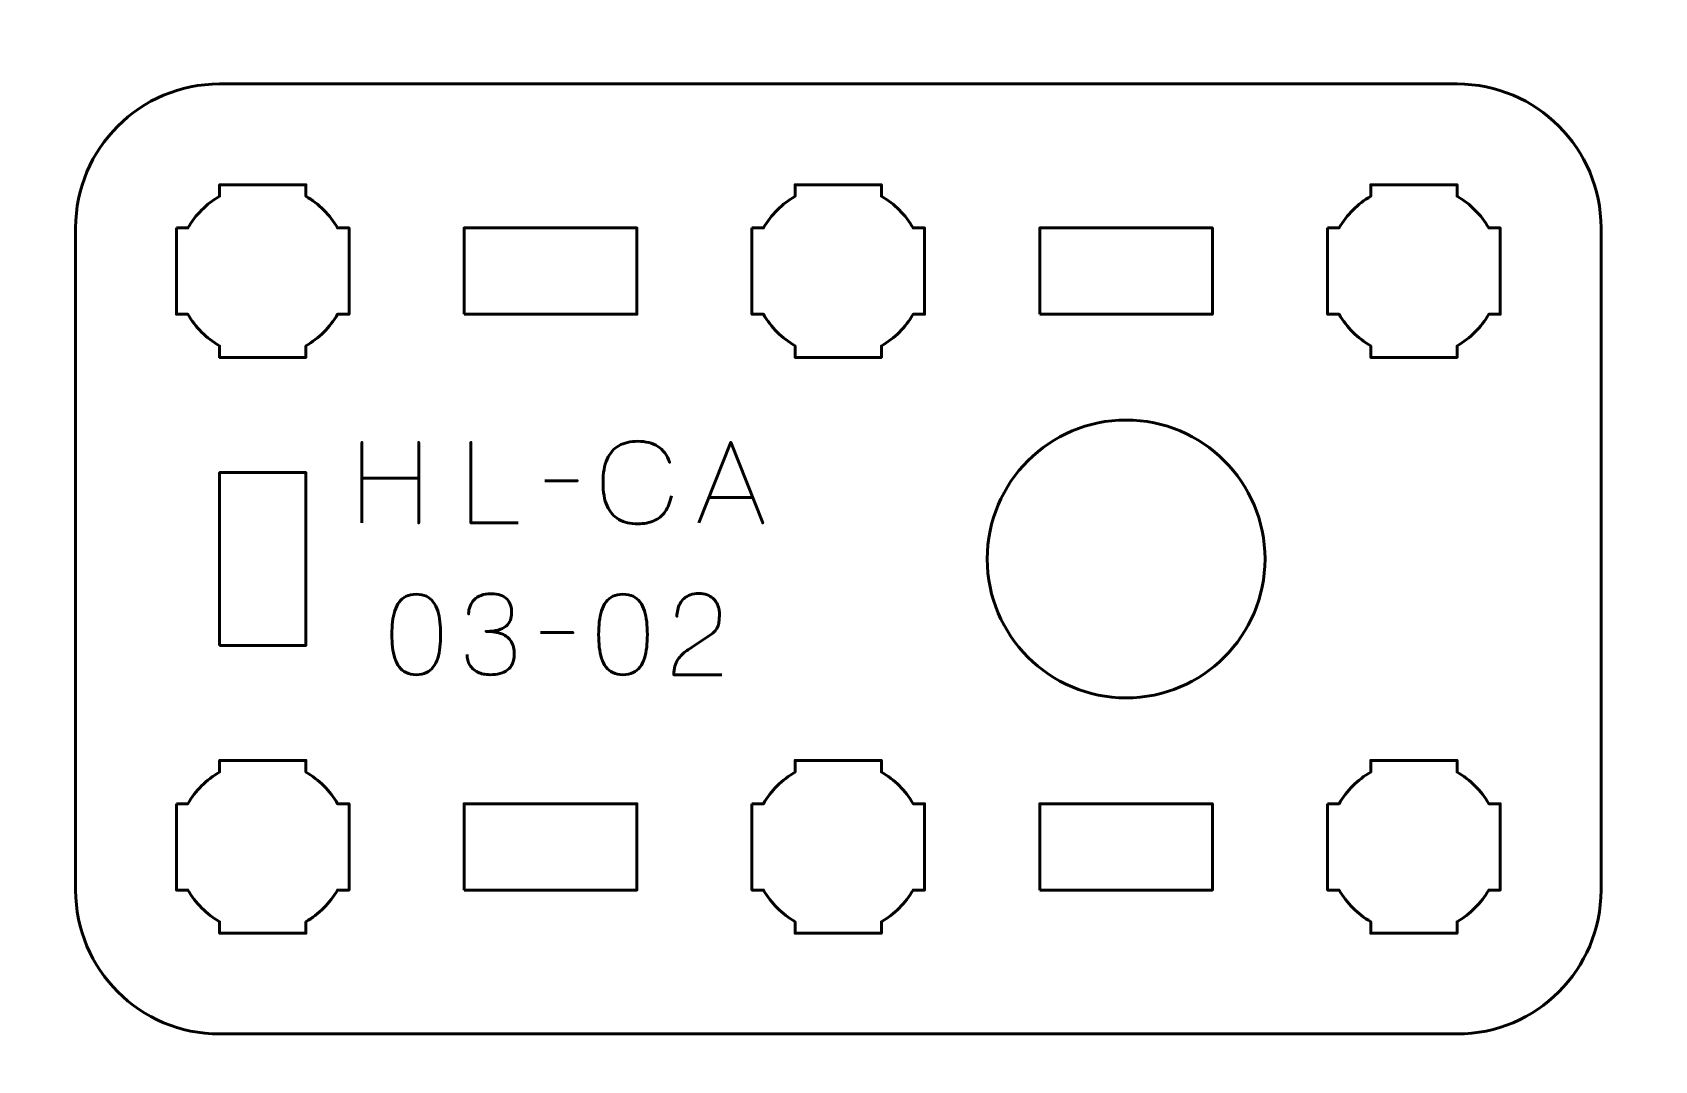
# Model space of a CAD drawing. Header units: centimetres. Extents: x -21 to 0, y -29.7 to 0.
# Drawn here: x -11.4 to -5.76, y -14.59 to -11.02 of the extents above; entities that cross this region are included whole.
import ezdxf

# ---------------------------------------------------------------- set-up
doc = ezdxf.new("R2010")
doc.units = ezdxf.units.CM
doc.header["$MEASUREMENT"] = 0
doc.layers.add('Layer 1', color=7, linetype='Continuous')

msp = doc.modelspace()

# ---------------------------------------------------------------- linework, layer by layer
at = {"layer": 'Layer 1', "lineweight": 53}
for points in [[(-9.9, -12), (-9.3, -12), (-9.3, -11.7), (-9.9, -11.7), (-9.9, -12)], [(-7.9, -12), (-7.3, -12), (-7.3, -11.7), (-7.9, -11.7), (-7.9, -12)], [(-10.75, -13.15), (-10.45, -13.15), (-10.45, -12.55), (-10.75, -12.55), (-10.75, -13.15)], [(-9.9, -14), (-9.3, -14), (-9.3, -13.7), (-9.9, -13.7), (-9.9, -14)], [(-7.9, -14), (-7.3, -14), (-7.3, -13.7), (-7.9, -13.7), (-7.9, -14)]]:
    msp.add_lwpolyline(points, close=True, dxfattribs=at)
msp.add_ellipse((-7.6, -12.85), major_axis=(0, 0.4825), ratio=1, dxfattribs=at)
at = {"layer": 'Layer 1', "color": 1, "lineweight": 53}
msp.add_open_spline([(-21.00003, -29.19995), (-21.00003, -29.19995), (-21.00003, -5.29992), (-21.00003, -5.29992), (-21.00003, -5.29992), (-21.00003, -5.21709), (-20.93286, -5.14992), (-20.85003, -5.14992), (-20.85003, -5.14992), (-20.7672, -5.14992), (-20.70003, -5.08275), (-20.70003, -4.99992), (-20.70003, -4.99992), (-20.70003, -4.91709), (-20.7672, -4.84992), (-20.85003, -4.84992), (-20.85003, -4.84992), (-20.93286, -4.84992), (-21.00003, -4.78275), (-21.00003, -4.69992), (-21.00003, -4.69992), (-21.00003, -4.61709), (-20.93286, -4.54992), (-20.85003, -4.54992), (-20.85003, -4.54992), (-20.7672, -4.54992), (-20.70003, -4.48275), (-20.70003, -4.39992), (-20.70003, -4.39992), (-20.70003, -4.31709), (-20.7672, -4.24992), (-20.85003, -4.24992), (-20.85003, -4.24992), (-20.93286, -4.24992), (-21.00003, -4.18275), (-21.00003, -4.09992), (-21.00003, -4.09992), (-21.00003, -4.01709), (-20.93286, -3.94992), (-20.85003, -3.94992), (-20.85003, -3.94992), (-20.7672, -3.94992), (-20.70003, -3.88275), (-20.70003, -3.79992), (-20.70003, -3.79992), (-20.70003, -3.71709), (-20.7672, -3.64992), (-20.85003, -3.64992), (-20.85003, -3.64992), (-20.93286, -3.64992), (-21.00003, -3.58275), (-21.00003, -3.49992), (-21.00003, -3.49992), (-21.00003, -3.41709), (-20.93286, -3.34992), (-20.85003, -3.34992), (-20.85003, -3.34992), (-20.7672, -3.34992), (-20.70003, -3.28275), (-20.70003, -3.19992), (-20.70003, -3.19992), (-20.70003, -3.11709), (-20.7672, -3.04992), (-20.85003, -3.04992), (-20.85003, -3.04992), (-20.93286, -3.04992), (-21.00003, -2.98275), (-21.00003, -2.89992), (-21.00003, -2.89992), (-21.00003, -2.81709), (-20.93286, -2.74992), (-20.85003, -2.74992), (-20.85003, -2.74992), (-20.7672, -2.74992), (-20.70003, -2.68275), (-20.70003, -2.59992), (-20.70003, -2.59992), (-20.70003, -2.51709), (-20.7672, -2.44992), (-20.85003, -2.44992), (-20.85003, -2.44992), (-20.93286, -2.44992), (-21.00003, -2.38275), (-21.00003, -2.29992), (-21.00003, -2.29992), (-21.00003, -2.21709), (-20.93286, -2.14992), (-20.85003, -2.14992), (-20.85003, -2.14992), (-20.7672, -2.14992), (-20.70003, -2.08275), (-20.70003, -1.99992), (-20.70003, -1.99992), (-20.70003, -1.91709), (-20.7672, -1.84992), (-20.85003, -1.84992), (-20.85003, -1.84992), (-20.93286, -1.84992), (-21.00003, -1.78275), (-21.00003, -1.69992), (-21.00003, -1.69992), (-21.00003, -1.61709), (-20.93286, -1.54992), (-20.85003, -1.54992), (-20.85003, -1.54992), (-20.7672, -1.54992), (-20.70003, -1.48275), (-20.70003, -1.39992), (-20.70003, -1.39992), (-20.70003, -1.31709), (-20.7672, -1.24992), (-20.85003, -1.24992), (-20.85003, -1.24992), (-20.93286, -1.24992), (-21.00003, -1.18275), (-21.00003, -1.09992), (-21.00003, -1.09992), (-21.00003, -1.09992), (-21.00003, -0.49992), (-21.00003, -0.49992), (-21.00003, -0.49992), (-21.00003, -0.22295), (-20.77694, 0.00004), (-20.49994, 0.00004), (-20.49994, 0.00004), (-20.49994, 0.00004), (-0.50008, 0.00004), (-0.50008, 0.00004), (-0.50008, 0.00004), (-0.22294, 0.00004), (0.00002, -0.22295), (0.00002, -0.49992), (0.00002, -0.49992), (0.00002, -0.49992), (0.00002, -29.19995), (0.00002, -29.19995), (0.00002, -29.19995), (0.00002, -29.47695), (-0.22294, -29.70004), (-0.50008, -29.70004), (-0.50008, -29.70004), (-0.50008, -29.70004), (-20.49994, -29.70004), (-20.49994, -29.70004), (-20.49994, -29.70004), (-20.77694, -29.70004), (-21.00003, -29.47695), (-21.00003, -29.19995)], degree=3, knots=[0, 0, 0, 0, 0.027027, 0.027027, 0.027027, 0.027027, 0.0540541, 0.0540541, 0.0540541, 0.0540541, 0.0810811, 0.0810811, 0.0810811, 0.0810811, 0.1081081, 0.1081081, 0.1081081, 0.1081081, 0.1351351, 0.1351351, 0.1351351, 0.1351351, 0.1621622, 0.1621622, 0.1621622, 0.1621622, 0.1891892, 0.1891892, 0.1891892, 0.1891892, 0.2162162, 0.2162162, 0.2162162, 0.2162162, 0.2432432, 0.2432432, 0.2432432, 0.2432432, 0.2702703, 0.2702703, 0.2702703, 0.2702703, 0.2972973, 0.2972973, 0.2972973, 0.2972973, 0.3243243, 0.3243243, 0.3243243, 0.3243243, 0.3513514, 0.3513514, 0.3513514, 0.3513514, 0.3783784, 0.3783784, 0.3783784, 0.3783784, 0.4054054, 0.4054054, 0.4054054, 0.4054054, 0.4324324, 0.4324324, 0.4324324, 0.4324324, 0.4594595, 0.4594595, 0.4594595, 0.4594595, 0.4864865, 0.4864865, 0.4864865, 0.4864865, 0.5135135, 0.5135135, 0.5135135, 0.5135135, 0.5405405, 0.5405405, 0.5405405, 0.5405405, 0.5675676, 0.5675676, 0.5675676, 0.5675676, 0.5945946, 0.5945946, 0.5945946, 0.5945946, 0.6216216, 0.6216216, 0.6216216, 0.6216216, 0.6486486, 0.6486486, 0.6486486, 0.6486486, 0.6756757, 0.6756757, 0.6756757, 0.6756757, 0.7027027, 0.7027027, 0.7027027, 0.7027027, 0.7297297, 0.7297297, 0.7297297, 0.7297297, 0.7567568, 0.7567568, 0.7567568, 0.7567568, 0.7837838, 0.7837838, 0.7837838, 0.7837838, 0.8108108, 0.8108108, 0.8108108, 0.8108108, 0.8378378, 0.8378378, 0.8378378, 0.8378378, 0.8648649, 0.8648649, 0.8648649, 0.8648649, 0.8918919, 0.8918919, 0.8918919, 0.8918919, 0.9189189, 0.9189189, 0.9189189, 0.9189189, 0.9459459, 0.9459459, 0.9459459, 0.9459459, 0.972973, 0.972973, 0.972973, 0.972973, 1, 1, 1, 1], dxfattribs=at)
at = {"layer": 'Layer 1', "color": 3, "lineweight": 53}
msp.add_open_spline([(-11.25, -14), (-11.25, -14), (-11.25, -11.7), (-11.25, -11.7), (-11.25, -11.7), (-11.25, -11.42391), (-11.02609, -11.2), (-10.75, -11.2), (-10.75, -11.2), (-10.75, -11.2), (-6.45, -11.2), (-6.45, -11.2), (-6.45, -11.2), (-6.17391, -11.2), (-5.95, -11.42391), (-5.95, -11.7), (-5.95, -11.7), (-5.95, -11.7), (-5.95, -14), (-5.95, -14), (-5.95, -14), (-5.95, -14.27609), (-6.17391, -14.5), (-6.45, -14.5), (-6.45, -14.5), (-6.45, -14.5), (-10.75, -14.5), (-10.75, -14.5), (-10.75, -14.5), (-11.02609, -14.5), (-11.25, -14.27609), (-11.25, -14)], degree=3, knots=[0, 0, 0, 0, 0.125, 0.125, 0.125, 0.125, 0.25, 0.25, 0.25, 0.25, 0.375, 0.375, 0.375, 0.375, 0.5, 0.5, 0.5, 0.5, 0.625, 0.625, 0.625, 0.625, 0.75, 0.75, 0.75, 0.75, 0.875, 0.875, 0.875, 0.875, 1, 1, 1, 1], dxfattribs=at)
at = {"layer": 'Layer 1', "lineweight": 53}
for points in [[(-10.9, -11.7), (-10.9, -11.7), (-10.85985, -11.7), (-10.85985, -11.7), (-10.85985, -11.7), (-10.8335, -11.65447), (-10.79553, -11.6165), (-10.75, -11.59015), (-10.75, -11.59015), (-10.75, -11.59015), (-10.75, -11.55), (-10.75, -11.55), (-10.75, -11.55), (-10.75, -11.55), (-10.6, -11.55), (-10.6, -11.55), (-10.6, -11.55), (-10.6, -11.55), (-10.45, -11.55), (-10.45, -11.55), (-10.45, -11.55), (-10.45, -11.55), (-10.45, -11.59015), (-10.45, -11.59015), (-10.45, -11.59015), (-10.40447, -11.6165), (-10.3665, -11.65447), (-10.34015, -11.7), (-10.34015, -11.7), (-10.34015, -11.7), (-10.3, -11.7), (-10.3, -11.7), (-10.3, -11.7), (-10.3, -11.7), (-10.3, -11.85), (-10.3, -11.85), (-10.3, -11.85), (-10.3, -11.85), (-10.3, -12), (-10.3, -12), (-10.3, -12), (-10.3, -12), (-10.34015, -12), (-10.34015, -12), (-10.34015, -12), (-10.3665, -12.04553), (-10.40447, -12.0835), (-10.45, -12.10985), (-10.45, -12.10985), (-10.45, -12.10985), (-10.45, -12.15), (-10.45, -12.15), (-10.45, -12.15), (-10.45, -12.15), (-10.6, -12.15), (-10.6, -12.15), (-10.6, -12.15), (-10.6, -12.15), (-10.75, -12.15), (-10.75, -12.15), (-10.75, -12.15), (-10.75, -12.15), (-10.75, -12.10985), (-10.75, -12.10985), (-10.75, -12.10985), (-10.79553, -12.0835), (-10.8335, -12.04553), (-10.85985, -12), (-10.85985, -12), (-10.85985, -12), (-10.9, -12), (-10.9, -12), (-10.9, -12), (-10.9, -12), (-10.9, -11.85), (-10.9, -11.85), (-10.9, -11.85), (-10.9, -11.85), (-10.9, -11.7), (-10.9, -11.7)], [(-8.9, -11.7), (-8.9, -11.7), (-8.85985, -11.7), (-8.85985, -11.7), (-8.85985, -11.7), (-8.8335, -11.65447), (-8.79553, -11.6165), (-8.75, -11.59015), (-8.75, -11.59015), (-8.75, -11.59015), (-8.75, -11.55), (-8.75, -11.55), (-8.75, -11.55), (-8.75, -11.55), (-8.6, -11.55), (-8.6, -11.55), (-8.6, -11.55), (-8.6, -11.55), (-8.45, -11.55), (-8.45, -11.55), (-8.45, -11.55), (-8.45, -11.55), (-8.45, -11.59015), (-8.45, -11.59015), (-8.45, -11.59015), (-8.40447, -11.6165), (-8.3665, -11.65447), (-8.34015, -11.7), (-8.34015, -11.7), (-8.34015, -11.7), (-8.3, -11.7), (-8.3, -11.7), (-8.3, -11.7), (-8.3, -11.7), (-8.3, -11.85), (-8.3, -11.85), (-8.3, -11.85), (-8.3, -11.85), (-8.3, -12), (-8.3, -12), (-8.3, -12), (-8.3, -12), (-8.34015, -12), (-8.34015, -12), (-8.34015, -12), (-8.3665, -12.04553), (-8.40447, -12.0835), (-8.45, -12.10985), (-8.45, -12.10985), (-8.45, -12.10985), (-8.45, -12.15), (-8.45, -12.15), (-8.45, -12.15), (-8.45, -12.15), (-8.6, -12.15), (-8.6, -12.15), (-8.6, -12.15), (-8.6, -12.15), (-8.75, -12.15), (-8.75, -12.15), (-8.75, -12.15), (-8.75, -12.15), (-8.75, -12.10985), (-8.75, -12.10985), (-8.75, -12.10985), (-8.79553, -12.0835), (-8.8335, -12.04553), (-8.85985, -12), (-8.85985, -12), (-8.85985, -12), (-8.9, -12), (-8.9, -12), (-8.9, -12), (-8.9, -12), (-8.9, -11.85), (-8.9, -11.85), (-8.9, -11.85), (-8.9, -11.85), (-8.9, -11.7), (-8.9, -11.7)], [(-6.9, -11.7), (-6.9, -11.7), (-6.85985, -11.7), (-6.85985, -11.7), (-6.85985, -11.7), (-6.8335, -11.65447), (-6.79553, -11.6165), (-6.75, -11.59015), (-6.75, -11.59015), (-6.75, -11.59015), (-6.75, -11.55), (-6.75, -11.55), (-6.75, -11.55), (-6.75, -11.55), (-6.6, -11.55), (-6.6, -11.55), (-6.6, -11.55), (-6.6, -11.55), (-6.45, -11.55), (-6.45, -11.55), (-6.45, -11.55), (-6.45, -11.55), (-6.45, -11.59015), (-6.45, -11.59015), (-6.45, -11.59015), (-6.40447, -11.6165), (-6.3665, -11.65447), (-6.34015, -11.7), (-6.34015, -11.7), (-6.34015, -11.7), (-6.3, -11.7), (-6.3, -11.7), (-6.3, -11.7), (-6.3, -11.7), (-6.3, -11.85), (-6.3, -11.85), (-6.3, -11.85), (-6.3, -11.85), (-6.3, -12), (-6.3, -12), (-6.3, -12), (-6.3, -12), (-6.34015, -12), (-6.34015, -12), (-6.34015, -12), (-6.3665, -12.04553), (-6.40447, -12.0835), (-6.45, -12.10985), (-6.45, -12.10985), (-6.45, -12.10985), (-6.45, -12.15), (-6.45, -12.15), (-6.45, -12.15), (-6.45, -12.15), (-6.6, -12.15), (-6.6, -12.15), (-6.6, -12.15), (-6.6, -12.15), (-6.75, -12.15), (-6.75, -12.15), (-6.75, -12.15), (-6.75, -12.15), (-6.75, -12.10985), (-6.75, -12.10985), (-6.75, -12.10985), (-6.79553, -12.0835), (-6.8335, -12.04553), (-6.85985, -12), (-6.85985, -12), (-6.85985, -12), (-6.9, -12), (-6.9, -12), (-6.9, -12), (-6.9, -12), (-6.9, -11.85), (-6.9, -11.85), (-6.9, -11.85), (-6.9, -11.85), (-6.9, -11.7), (-6.9, -11.7)], [(-10.9, -13.7), (-10.9, -13.7), (-10.85985, -13.7), (-10.85985, -13.7), (-10.85985, -13.7), (-10.8335, -13.65447), (-10.79553, -13.6165), (-10.75, -13.59015), (-10.75, -13.59015), (-10.75, -13.59015), (-10.75, -13.55), (-10.75, -13.55), (-10.75, -13.55), (-10.75, -13.55), (-10.6, -13.55), (-10.6, -13.55), (-10.6, -13.55), (-10.6, -13.55), (-10.45, -13.55), (-10.45, -13.55), (-10.45, -13.55), (-10.45, -13.55), (-10.45, -13.59015), (-10.45, -13.59015), (-10.45, -13.59015), (-10.40447, -13.6165), (-10.3665, -13.65447), (-10.34015, -13.7), (-10.34015, -13.7), (-10.34015, -13.7), (-10.3, -13.7), (-10.3, -13.7), (-10.3, -13.7), (-10.3, -13.7), (-10.3, -13.85), (-10.3, -13.85), (-10.3, -13.85), (-10.3, -13.85), (-10.3, -14), (-10.3, -14), (-10.3, -14), (-10.3, -14), (-10.34015, -14), (-10.34015, -14), (-10.34015, -14), (-10.3665, -14.04553), (-10.40447, -14.0835), (-10.45, -14.10985), (-10.45, -14.10985), (-10.45, -14.10985), (-10.45, -14.15), (-10.45, -14.15), (-10.45, -14.15), (-10.45, -14.15), (-10.6, -14.15), (-10.6, -14.15), (-10.6, -14.15), (-10.6, -14.15), (-10.75, -14.15), (-10.75, -14.15), (-10.75, -14.15), (-10.75, -14.15), (-10.75, -14.10985), (-10.75, -14.10985), (-10.75, -14.10985), (-10.79553, -14.0835), (-10.8335, -14.04553), (-10.85985, -14), (-10.85985, -14), (-10.85985, -14), (-10.9, -14), (-10.9, -14), (-10.9, -14), (-10.9, -14), (-10.9, -13.85), (-10.9, -13.85), (-10.9, -13.85), (-10.9, -13.85), (-10.9, -13.7), (-10.9, -13.7)], [(-8.9, -13.7), (-8.9, -13.7), (-8.85985, -13.7), (-8.85985, -13.7), (-8.85985, -13.7), (-8.8335, -13.65447), (-8.79553, -13.6165), (-8.75, -13.59015), (-8.75, -13.59015), (-8.75, -13.59015), (-8.75, -13.55), (-8.75, -13.55), (-8.75, -13.55), (-8.75, -13.55), (-8.6, -13.55), (-8.6, -13.55), (-8.6, -13.55), (-8.6, -13.55), (-8.45, -13.55), (-8.45, -13.55), (-8.45, -13.55), (-8.45, -13.55), (-8.45, -13.59015), (-8.45, -13.59015), (-8.45, -13.59015), (-8.40447, -13.6165), (-8.3665, -13.65447), (-8.34015, -13.7), (-8.34015, -13.7), (-8.34015, -13.7), (-8.3, -13.7), (-8.3, -13.7), (-8.3, -13.7), (-8.3, -13.7), (-8.3, -13.85), (-8.3, -13.85), (-8.3, -13.85), (-8.3, -13.85), (-8.3, -14), (-8.3, -14), (-8.3, -14), (-8.3, -14), (-8.34015, -14), (-8.34015, -14), (-8.34015, -14), (-8.3665, -14.04553), (-8.40447, -14.0835), (-8.45, -14.10985), (-8.45, -14.10985), (-8.45, -14.10985), (-8.45, -14.15), (-8.45, -14.15), (-8.45, -14.15), (-8.45, -14.15), (-8.6, -14.15), (-8.6, -14.15), (-8.6, -14.15), (-8.6, -14.15), (-8.75, -14.15), (-8.75, -14.15), (-8.75, -14.15), (-8.75, -14.15), (-8.75, -14.10985), (-8.75, -14.10985), (-8.75, -14.10985), (-8.79553, -14.0835), (-8.8335, -14.04553), (-8.85985, -14), (-8.85985, -14), (-8.85985, -14), (-8.9, -14), (-8.9, -14), (-8.9, -14), (-8.9, -14), (-8.9, -13.85), (-8.9, -13.85), (-8.9, -13.85), (-8.9, -13.85), (-8.9, -13.7), (-8.9, -13.7)], [(-6.9, -13.7), (-6.9, -13.7), (-6.85985, -13.7), (-6.85985, -13.7), (-6.85985, -13.7), (-6.8335, -13.65447), (-6.79553, -13.6165), (-6.75, -13.59015), (-6.75, -13.59015), (-6.75, -13.59015), (-6.75, -13.55), (-6.75, -13.55), (-6.75, -13.55), (-6.75, -13.55), (-6.6, -13.55), (-6.6, -13.55), (-6.6, -13.55), (-6.6, -13.55), (-6.45, -13.55), (-6.45, -13.55), (-6.45, -13.55), (-6.45, -13.55), (-6.45, -13.59015), (-6.45, -13.59015), (-6.45, -13.59015), (-6.40447, -13.6165), (-6.3665, -13.65447), (-6.34015, -13.7), (-6.34015, -13.7), (-6.34015, -13.7), (-6.3, -13.7), (-6.3, -13.7), (-6.3, -13.7), (-6.3, -13.7), (-6.3, -13.85), (-6.3, -13.85), (-6.3, -13.85), (-6.3, -13.85), (-6.3, -14), (-6.3, -14), (-6.3, -14), (-6.3, -14), (-6.34015, -14), (-6.34015, -14), (-6.34015, -14), (-6.3665, -14.04553), (-6.40447, -14.0835), (-6.45, -14.10985), (-6.45, -14.10985), (-6.45, -14.10985), (-6.45, -14.15), (-6.45, -14.15), (-6.45, -14.15), (-6.45, -14.15), (-6.6, -14.15), (-6.6, -14.15), (-6.6, -14.15), (-6.6, -14.15), (-6.75, -14.15), (-6.75, -14.15), (-6.75, -14.15), (-6.75, -14.15), (-6.75, -14.10985), (-6.75, -14.10985), (-6.75, -14.10985), (-6.79553, -14.0835), (-6.8335, -14.04553), (-6.85985, -14), (-6.85985, -14), (-6.85985, -14), (-6.9, -14), (-6.9, -14), (-6.9, -14), (-6.9, -14), (-6.9, -13.85), (-6.9, -13.85), (-6.9, -13.85), (-6.9, -13.85), (-6.9, -13.7), (-6.9, -13.7)]]:
    msp.add_open_spline(points, degree=3, knots=[0, 0, 0, 0, 0.05, 0.05, 0.05, 0.05, 0.1, 0.1, 0.1, 0.1, 0.15, 0.15, 0.15, 0.15, 0.2, 0.2, 0.2, 0.2, 0.25, 0.25, 0.25, 0.25, 0.3, 0.3, 0.3, 0.3, 0.35, 0.35, 0.35, 0.35, 0.4, 0.4, 0.4, 0.4, 0.45, 0.45, 0.45, 0.45, 0.5, 0.5, 0.5, 0.5, 0.55, 0.55, 0.55, 0.55, 0.6, 0.6, 0.6, 0.6, 0.65, 0.65, 0.65, 0.65, 0.7, 0.7, 0.7, 0.7, 0.75, 0.75, 0.75, 0.75, 0.8, 0.8, 0.8, 0.8, 0.85, 0.85, 0.85, 0.85, 0.9, 0.9, 0.9, 0.9, 0.95, 0.95, 0.95, 0.95, 1, 1, 1, 1], dxfattribs=at)
at = {"layer": 'Layer 1', "color": 5, "lineweight": 53}
for points, knots in [([(-10.25505, -12.72462), (-10.25505, -12.72462), (-10.25505, -12.56978), (-10.25505, -12.56978), (-10.25505, -12.56978), (-10.25505, -12.56978), (-10.05753, -12.56978), (-10.05753, -12.56978), (-10.05753, -12.56978), (-10.05753, -12.56978), (-10.05753, -12.72462), (-10.05753, -12.72462), (-10.05753, -12.72462), (-10.05753, -12.72462), (-10.05753, -12.44522), (-10.05753, -12.44522), (-10.05753, -12.44522), (-10.05753, -12.44522), (-10.05753, -12.56978), (-10.05753, -12.56978), (-10.05753, -12.56978), (-10.05753, -12.56978), (-10.25505, -12.56978), (-10.25505, -12.56978), (-10.25505, -12.56978), (-10.25505, -12.56978), (-10.25505, -12.44522), (-10.25505, -12.44522), (-10.25505, -12.44522), (-10.25505, -12.44522), (-10.25505, -12.72462), (-10.25505, -12.72462)], [0, 0, 0, 0, 0.125, 0.125, 0.125, 0.125, 0.25, 0.25, 0.25, 0.25, 0.375, 0.375, 0.375, 0.375, 0.5, 0.5, 0.5, 0.5, 0.625, 0.625, 0.625, 0.625, 0.75, 0.75, 0.75, 0.75, 0.875, 0.875, 0.875, 0.875, 1, 1, 1, 1]), ([(-9.71293, -12.72462), (-9.71293, -12.72462), (-9.8763, -12.72462), (-9.8763, -12.72462), (-9.8763, -12.72462), (-9.8763, -12.72462), (-9.8763, -12.44483), (-9.8763, -12.44483), (-9.8763, -12.44483), (-9.8763, -12.44483), (-9.8763, -12.72462), (-9.8763, -12.72462), (-9.8763, -12.72462), (-9.8763, -12.72462), (-9.71293, -12.72462), (-9.71293, -12.72462)], [0, 0, 0, 0, 0.25, 0.25, 0.25, 0.25, 0.5, 0.5, 0.5, 0.5, 0.75, 0.75, 0.75, 0.75, 1, 1, 1, 1]), ([(-9.18012, -12.63071), (-9.18426, -12.65289), (-9.1915, -12.6712), (-9.20165, -12.68556), (-9.20165, -12.68556), (-9.21187, -12.69985), (-9.22494, -12.71046), (-9.24085, -12.71738), (-9.24085, -12.71738), (-9.25669, -12.7243), (-9.27532, -12.72779), (-9.29653, -12.72772), (-9.29653, -12.72772), (-9.32234, -12.72779), (-9.34427, -12.72281), (-9.36225, -12.71265), (-9.36225, -12.71265), (-9.38023, -12.70257), (-9.39394, -12.68698), (-9.40338, -12.66583), (-9.40338, -12.66583), (-9.41282, -12.64468), (-9.41754, -12.61758), (-9.41761, -12.58453), (-9.41761, -12.58453), (-9.41754, -12.55161), (-9.41282, -12.52458), (-9.40338, -12.50343), (-9.40338, -12.50343), (-9.39394, -12.48228), (-9.38023, -12.46662), (-9.36225, -12.45647), (-9.36225, -12.45647), (-9.34427, -12.44632), (-9.32234, -12.44127), (-9.29653, -12.44134), (-9.29653, -12.44134), (-9.26892, -12.44127), (-9.24576, -12.44716), (-9.22714, -12.45899), (-9.22714, -12.45899), (-9.20857, -12.47083), (-9.19493, -12.48913), (-9.18633, -12.5139), (-9.18633, -12.5139), (-9.19493, -12.48913), (-9.20857, -12.47083), (-9.22714, -12.45899), (-9.22714, -12.45899), (-9.24576, -12.44716), (-9.26892, -12.44127), (-9.29653, -12.44134), (-9.29653, -12.44134), (-9.32234, -12.44127), (-9.34427, -12.44632), (-9.36225, -12.45647), (-9.36225, -12.45647), (-9.38023, -12.46662), (-9.39394, -12.48228), (-9.40338, -12.50343), (-9.40338, -12.50343), (-9.41282, -12.52458), (-9.41754, -12.55161), (-9.41761, -12.58453), (-9.41761, -12.58453), (-9.41754, -12.61758), (-9.41282, -12.64468), (-9.40338, -12.66583), (-9.40338, -12.66583), (-9.39394, -12.68698), (-9.38023, -12.70257), (-9.36225, -12.71265), (-9.36225, -12.71265), (-9.34427, -12.72281), (-9.32234, -12.72779), (-9.29653, -12.72772), (-9.29653, -12.72772), (-9.27532, -12.72779), (-9.25669, -12.7243), (-9.24085, -12.71738), (-9.24085, -12.71738), (-9.22494, -12.71046), (-9.21187, -12.69985), (-9.20165, -12.68556), (-9.20165, -12.68556), (-9.1915, -12.6712), (-9.18426, -12.65289), (-9.18012, -12.63071)], [0, 0, 0, 0, 0.0454545, 0.0454545, 0.0454545, 0.0454545, 0.0909091, 0.0909091, 0.0909091, 0.0909091, 0.1363636, 0.1363636, 0.1363636, 0.1363636, 0.1818182, 0.1818182, 0.1818182, 0.1818182, 0.2272727, 0.2272727, 0.2272727, 0.2272727, 0.2727273, 0.2727273, 0.2727273, 0.2727273, 0.3181818, 0.3181818, 0.3181818, 0.3181818, 0.3636364, 0.3636364, 0.3636364, 0.3636364, 0.4090909, 0.4090909, 0.4090909, 0.4090909, 0.4545455, 0.4545455, 0.4545455, 0.4545455, 0.5, 0.5, 0.5, 0.5, 0.5454545, 0.5454545, 0.5454545, 0.5454545, 0.5909091, 0.5909091, 0.5909091, 0.5909091, 0.6363636, 0.6363636, 0.6363636, 0.6363636, 0.6818182, 0.6818182, 0.6818182, 0.6818182, 0.7272727, 0.7272727, 0.7272727, 0.7272727, 0.7727273, 0.7727273, 0.7727273, 0.7727273, 0.8181818, 0.8181818, 0.8181818, 0.8181818, 0.8636364, 0.8636364, 0.8636364, 0.8636364, 0.9090909, 0.9090909, 0.9090909, 0.9090909, 0.9545455, 0.9545455, 0.9545455, 0.9545455, 1, 1, 1, 1]), ([(-9.08465, -12.72462), (-9.08465, -12.72462), (-8.97366, -12.44483), (-8.97366, -12.44483), (-8.97366, -12.44483), (-8.97366, -12.44483), (-8.86229, -12.72462), (-8.86229, -12.72462), (-8.86229, -12.72462), (-8.86229, -12.72462), (-8.97366, -12.44483), (-8.97366, -12.44483), (-8.97366, -12.44483), (-8.97366, -12.44483), (-9.08465, -12.72462), (-9.08465, -12.72462)], [0, 0, 0, 0, 0.25, 0.25, 0.25, 0.25, 0.5, 0.5, 0.5, 0.5, 0.75, 0.75, 0.75, 0.75, 1, 1, 1, 1]), ([(-9.6194, -12.57832), (-9.6194, -12.57832), (-9.50647, -12.57832), (-9.50647, -12.57832), (-9.50647, -12.57832), (-9.50647, -12.57832), (-9.6194, -12.57832), (-9.6194, -12.57832)], [0, 0, 0, 0, 0.5, 0.5, 0.5, 0.5, 1, 1, 1, 1]), ([(-9.04972, -12.63653), (-9.04972, -12.63653), (-8.8976, -12.63653), (-8.8976, -12.63653), (-8.8976, -12.63653), (-8.8976, -12.63653), (-9.04972, -12.63653), (-9.04972, -12.63653)], [0, 0, 0, 0, 0.5, 0.5, 0.5, 0.5, 1, 1, 1, 1]), ([(-10.06644, -13.252), (-10.05286, -13.25194), (-10.04115, -13.24954), (-10.03139, -13.24489), (-10.03139, -13.24489), (-10.02169, -13.24023), (-10.0136, -13.23357), (-10.00713, -13.22509), (-10.00713, -13.22509), (-10.00073, -13.21656), (-9.99569, -13.20647), (-9.99193, -13.19483), (-9.99193, -13.19483), (-9.98825, -13.18318), (-9.9856, -13.17044), (-9.98411, -13.15647), (-9.98411, -13.15647), (-9.98256, -13.1425), (-9.98178, -13.12782), (-9.98185, -13.1123), (-9.98185, -13.1123), (-9.98178, -13.09684), (-9.98256, -13.08216), (-9.98411, -13.06825), (-9.98411, -13.06825), (-9.9856, -13.05435), (-9.98825, -13.04154), (-9.99193, -13.0299), (-9.99193, -13.0299), (-9.99569, -13.01832), (-10.00073, -13.00823), (-10.00713, -12.99963), (-10.00713, -12.99963), (-10.0136, -12.99109), (-10.02169, -12.98443), (-10.03139, -12.97978), (-10.03139, -12.97978), (-10.04115, -12.97505), (-10.05286, -12.97266), (-10.06644, -12.9726), (-10.06644, -12.9726), (-10.08002, -12.97266), (-10.09173, -12.97505), (-10.1015, -12.97978), (-10.1015, -12.97978), (-10.1112, -12.98443), (-10.11928, -12.99109), (-10.12575, -12.99963), (-10.12575, -12.99963), (-10.13215, -13.00823), (-10.1372, -13.01832), (-10.14095, -13.0299), (-10.14095, -13.0299), (-10.14464, -13.04154), (-10.14729, -13.05435), (-10.14878, -13.06825), (-10.14878, -13.06825), (-10.15033, -13.08216), (-10.1511, -13.09684), (-10.15104, -13.1123), (-10.15104, -13.1123), (-10.1511, -13.12782), (-10.15033, -13.1425), (-10.14878, -13.15647), (-10.14878, -13.15647), (-10.14729, -13.17044), (-10.14464, -13.18318), (-10.14095, -13.19483), (-10.14095, -13.19483), (-10.1372, -13.20647), (-10.13215, -13.21656), (-10.12575, -13.22509), (-10.12575, -13.22509), (-10.11928, -13.23357), (-10.1112, -13.24023), (-10.1015, -13.24489), (-10.1015, -13.24489), (-10.09173, -13.24954), (-10.08002, -13.25194), (-10.06644, -13.252)], [0, 0, 0, 0, 0.05, 0.05, 0.05, 0.05, 0.1, 0.1, 0.1, 0.1, 0.15, 0.15, 0.15, 0.15, 0.2, 0.2, 0.2, 0.2, 0.25, 0.25, 0.25, 0.25, 0.3, 0.3, 0.3, 0.3, 0.35, 0.35, 0.35, 0.35, 0.4, 0.4, 0.4, 0.4, 0.45, 0.45, 0.45, 0.45, 0.5, 0.5, 0.5, 0.5, 0.55, 0.55, 0.55, 0.55, 0.6, 0.6, 0.6, 0.6, 0.65, 0.65, 0.65, 0.65, 0.7, 0.7, 0.7, 0.7, 0.75, 0.75, 0.75, 0.75, 0.8, 0.8, 0.8, 0.8, 0.85, 0.85, 0.85, 0.85, 0.9, 0.9, 0.9, 0.9, 0.95, 0.95, 0.95, 0.95, 1, 1, 1, 1]), ([(-10.06644, -13.252), (-10.05286, -13.25194), (-10.04115, -13.24954), (-10.03139, -13.24489), (-10.03139, -13.24489), (-10.02169, -13.24023), (-10.0136, -13.23357), (-10.00713, -13.22509), (-10.00713, -13.22509), (-10.00073, -13.21656), (-9.99569, -13.20647), (-9.99193, -13.19483), (-9.99193, -13.19483), (-9.98825, -13.18318), (-9.9856, -13.17044), (-9.98411, -13.15647), (-9.98411, -13.15647), (-9.98256, -13.1425), (-9.98178, -13.12782), (-9.98185, -13.1123), (-9.98185, -13.1123), (-9.98178, -13.09684), (-9.98256, -13.08216), (-9.98411, -13.06825), (-9.98411, -13.06825), (-9.9856, -13.05435), (-9.98825, -13.04154), (-9.99193, -13.0299), (-9.99193, -13.0299), (-9.99569, -13.01832), (-10.00073, -13.00823), (-10.00713, -12.99963), (-10.00713, -12.99963), (-10.0136, -12.99109), (-10.02169, -12.98443), (-10.03139, -12.97978), (-10.03139, -12.97978), (-10.04115, -12.97505), (-10.05286, -12.97266), (-10.06644, -12.9726), (-10.06644, -12.9726), (-10.08002, -12.97266), (-10.09173, -12.97505), (-10.1015, -12.97978), (-10.1015, -12.97978), (-10.1112, -12.98443), (-10.11928, -12.99109), (-10.12575, -12.99963), (-10.12575, -12.99963), (-10.13215, -13.00823), (-10.1372, -13.01832), (-10.14095, -13.0299), (-10.14095, -13.0299), (-10.14464, -13.04154), (-10.14729, -13.05435), (-10.14878, -13.06825), (-10.14878, -13.06825), (-10.15033, -13.08216), (-10.1511, -13.09684), (-10.15104, -13.1123), (-10.15104, -13.1123), (-10.1511, -13.12782), (-10.15033, -13.1425), (-10.14878, -13.15647), (-10.14878, -13.15647), (-10.14729, -13.17044), (-10.14464, -13.18318), (-10.14095, -13.19483), (-10.14095, -13.19483), (-10.1372, -13.20647), (-10.13215, -13.21656), (-10.12575, -13.22509), (-10.12575, -13.22509), (-10.11928, -13.23357), (-10.1112, -13.24023), (-10.1015, -13.24489), (-10.1015, -13.24489), (-10.09173, -13.24954), (-10.08002, -13.25194), (-10.06644, -13.252)], [0, 0, 0, 0, 0.05, 0.05, 0.05, 0.05, 0.1, 0.1, 0.1, 0.1, 0.15, 0.15, 0.15, 0.15, 0.2, 0.2, 0.2, 0.2, 0.25, 0.25, 0.25, 0.25, 0.3, 0.3, 0.3, 0.3, 0.35, 0.35, 0.35, 0.35, 0.4, 0.4, 0.4, 0.4, 0.45, 0.45, 0.45, 0.45, 0.5, 0.5, 0.5, 0.5, 0.55, 0.55, 0.55, 0.55, 0.6, 0.6, 0.6, 0.6, 0.65, 0.65, 0.65, 0.65, 0.7, 0.7, 0.7, 0.7, 0.75, 0.75, 0.75, 0.75, 0.8, 0.8, 0.8, 0.8, 0.85, 0.85, 0.85, 0.85, 0.9, 0.9, 0.9, 0.9, 0.95, 0.95, 0.95, 0.95, 1, 1, 1, 1]), ([(-9.88988, -13.18176), (-9.88981, -13.19573), (-9.88658, -13.20789), (-9.88018, -13.21843), (-9.88018, -13.21843), (-9.87378, -13.22891), (-9.86466, -13.23712), (-9.85276, -13.24301), (-9.85276, -13.24301), (-9.84085, -13.2489), (-9.82656, -13.25187), (-9.80994, -13.252), (-9.80994, -13.252), (-9.79746, -13.252), (-9.78614, -13.25071), (-9.77585, -13.24799), (-9.77585, -13.24799), (-9.76564, -13.24527), (-9.75684, -13.24107), (-9.7494, -13.23531), (-9.7494, -13.23531), (-9.74196, -13.22956), (-9.73627, -13.22212), (-9.7322, -13.21306), (-9.7322, -13.21306), (-9.72819, -13.20395), (-9.72618, -13.19301), (-9.72612, -13.18021), (-9.72612, -13.18021), (-9.72605, -13.16313), (-9.72955, -13.14871), (-9.73647, -13.137), (-9.73647, -13.137), (-9.74339, -13.1253), (-9.75412, -13.1165), (-9.76855, -13.11049), (-9.76855, -13.11049), (-9.78297, -13.10447), (-9.80147, -13.10143), (-9.82391, -13.10143), (-9.82391, -13.10143), (-9.80716, -13.1015), (-9.79312, -13.09995), (-9.78168, -13.09678), (-9.78168, -13.09678), (-9.77029, -13.09361), (-9.76117, -13.08914), (-9.75432, -13.08332), (-9.75432, -13.08332), (-9.74746, -13.07757), (-9.74248, -13.07071), (-9.73951, -13.06282), (-9.73951, -13.06282), (-9.73647, -13.05499), (-9.73498, -13.04639), (-9.73504, -13.03701), (-9.73504, -13.03701), (-9.73498, -13.02764), (-9.73627, -13.01897), (-9.73886, -13.01095), (-9.73886, -13.01095), (-9.74138, -13.00293), (-9.74552, -12.99588), (-9.75115, -12.98987), (-9.75115, -12.98987), (-9.75677, -12.98385), (-9.76421, -12.97913), (-9.77333, -12.97577), (-9.77333, -12.97577), (-9.78252, -12.9724), (-9.79371, -12.97072), (-9.80683, -12.97066), (-9.80683, -12.97066), (-9.8199, -12.97072), (-9.83135, -12.97266), (-9.84105, -12.97641), (-9.84105, -12.97641), (-9.85081, -12.98016), (-9.85883, -12.98527), (-9.8653, -12.99181), (-9.8653, -12.99181), (-9.87171, -12.99834), (-9.87649, -13.00578), (-9.87966, -13.01418), (-9.87966, -13.01418), (-9.88289, -13.02259), (-9.88445, -13.03152), (-9.88445, -13.0409), (-9.88445, -13.0409), (-9.88445, -13.03152), (-9.88289, -13.02259), (-9.87966, -13.01418), (-9.87966, -13.01418), (-9.87649, -13.00578), (-9.87171, -12.99834), (-9.8653, -12.99181), (-9.8653, -12.99181), (-9.85883, -12.98527), (-9.85081, -12.98016), (-9.84105, -12.97641), (-9.84105, -12.97641), (-9.83135, -12.97266), (-9.8199, -12.97072), (-9.80683, -12.97066), (-9.80683, -12.97066), (-9.79371, -12.97072), (-9.78252, -12.9724), (-9.77333, -12.97577), (-9.77333, -12.97577), (-9.76421, -12.97913), (-9.75677, -12.98385), (-9.75115, -12.98987), (-9.75115, -12.98987), (-9.74552, -12.99588), (-9.74138, -13.00293), (-9.73886, -13.01095), (-9.73886, -13.01095), (-9.73627, -13.01897), (-9.73498, -13.02764), (-9.73504, -13.03701), (-9.73504, -13.03701), (-9.73498, -13.04639), (-9.73647, -13.05499), (-9.73951, -13.06282), (-9.73951, -13.06282), (-9.74248, -13.07071), (-9.74746, -13.07757), (-9.75432, -13.08332), (-9.75432, -13.08332), (-9.76117, -13.08914), (-9.77029, -13.09361), (-9.78168, -13.09678), (-9.78168, -13.09678), (-9.79312, -13.09995), (-9.80716, -13.1015), (-9.82391, -13.10143), (-9.82391, -13.10143), (-9.80147, -13.10143), (-9.78297, -13.10447), (-9.76855, -13.11049), (-9.76855, -13.11049), (-9.75412, -13.1165), (-9.74339, -13.1253), (-9.73647, -13.137), (-9.73647, -13.137), (-9.72955, -13.14871), (-9.72605, -13.16313), (-9.72612, -13.18021), (-9.72612, -13.18021), (-9.72618, -13.19301), (-9.72819, -13.20395), (-9.7322, -13.21306), (-9.7322, -13.21306), (-9.73627, -13.22212), (-9.74196, -13.22956), (-9.7494, -13.23531), (-9.7494, -13.23531), (-9.75684, -13.24107), (-9.76564, -13.24527), (-9.77585, -13.24799), (-9.77585, -13.24799), (-9.78614, -13.25071), (-9.79746, -13.252), (-9.80994, -13.252), (-9.80994, -13.252), (-9.82656, -13.25187), (-9.84085, -13.2489), (-9.85276, -13.24301), (-9.85276, -13.24301), (-9.86466, -13.23712), (-9.87378, -13.22891), (-9.88018, -13.21843), (-9.88018, -13.21843), (-9.88658, -13.20789), (-9.88981, -13.19573), (-9.88988, -13.18176)], [0, 0, 0, 0, 0.0227273, 0.0227273, 0.0227273, 0.0227273, 0.0454545, 0.0454545, 0.0454545, 0.0454545, 0.0681818, 0.0681818, 0.0681818, 0.0681818, 0.0909091, 0.0909091, 0.0909091, 0.0909091, 0.1136364, 0.1136364, 0.1136364, 0.1136364, 0.1363636, 0.1363636, 0.1363636, 0.1363636, 0.1590909, 0.1590909, 0.1590909, 0.1590909, 0.1818182, 0.1818182, 0.1818182, 0.1818182, 0.2045455, 0.2045455, 0.2045455, 0.2045455, 0.2272727, 0.2272727, 0.2272727, 0.2272727, 0.25, 0.25, 0.25, 0.25, 0.2727273, 0.2727273, 0.2727273, 0.2727273, 0.2954545, 0.2954545, 0.2954545, 0.2954545, 0.3181818, 0.3181818, 0.3181818, 0.3181818, 0.3409091, 0.3409091, 0.3409091, 0.3409091, 0.3636364, 0.3636364, 0.3636364, 0.3636364, 0.3863636, 0.3863636, 0.3863636, 0.3863636, 0.4090909, 0.4090909, 0.4090909, 0.4090909, 0.4318182, 0.4318182, 0.4318182, 0.4318182, 0.4545455, 0.4545455, 0.4545455, 0.4545455, 0.4772727, 0.4772727, 0.4772727, 0.4772727, 0.5, 0.5, 0.5, 0.5, 0.5227273, 0.5227273, 0.5227273, 0.5227273, 0.5454545, 0.5454545, 0.5454545, 0.5454545, 0.5681818, 0.5681818, 0.5681818, 0.5681818, 0.5909091, 0.5909091, 0.5909091, 0.5909091, 0.6136364, 0.6136364, 0.6136364, 0.6136364, 0.6363636, 0.6363636, 0.6363636, 0.6363636, 0.6590909, 0.6590909, 0.6590909, 0.6590909, 0.6818182, 0.6818182, 0.6818182, 0.6818182, 0.7045455, 0.7045455, 0.7045455, 0.7045455, 0.7272727, 0.7272727, 0.7272727, 0.7272727, 0.75, 0.75, 0.75, 0.75, 0.7727273, 0.7727273, 0.7727273, 0.7727273, 0.7954545, 0.7954545, 0.7954545, 0.7954545, 0.8181818, 0.8181818, 0.8181818, 0.8181818, 0.8409091, 0.8409091, 0.8409091, 0.8409091, 0.8636364, 0.8636364, 0.8636364, 0.8636364, 0.8863636, 0.8863636, 0.8863636, 0.8863636, 0.9090909, 0.9090909, 0.9090909, 0.9090909, 0.9318182, 0.9318182, 0.9318182, 0.9318182, 0.9545455, 0.9545455, 0.9545455, 0.9545455, 0.9772727, 0.9772727, 0.9772727, 0.9772727, 1, 1, 1, 1]), ([(-9.34815, -13.252), (-9.33457, -13.25194), (-9.32286, -13.24954), (-9.3131, -13.24489), (-9.3131, -13.24489), (-9.3034, -13.24023), (-9.29531, -13.23357), (-9.28884, -13.22509), (-9.28884, -13.22509), (-9.28244, -13.21656), (-9.2774, -13.20647), (-9.27364, -13.19483), (-9.27364, -13.19483), (-9.26996, -13.18318), (-9.26731, -13.17044), (-9.26582, -13.15647), (-9.26582, -13.15647), (-9.26427, -13.1425), (-9.26349, -13.12782), (-9.26356, -13.1123), (-9.26356, -13.1123), (-9.26349, -13.09684), (-9.26427, -13.08216), (-9.26582, -13.06825), (-9.26582, -13.06825), (-9.26731, -13.05435), (-9.26996, -13.04154), (-9.27364, -13.0299), (-9.27364, -13.0299), (-9.2774, -13.01832), (-9.28244, -13.00823), (-9.28884, -12.99963), (-9.28884, -12.99963), (-9.29531, -12.99109), (-9.3034, -12.98443), (-9.3131, -12.97978), (-9.3131, -12.97978), (-9.32286, -12.97505), (-9.33457, -12.97266), (-9.34815, -12.9726), (-9.34815, -12.9726), (-9.36173, -12.97266), (-9.37344, -12.97505), (-9.38321, -12.97978), (-9.38321, -12.97978), (-9.39291, -12.98443), (-9.40099, -12.99109), (-9.40746, -12.99963), (-9.40746, -12.99963), (-9.41386, -13.00823), (-9.41891, -13.01832), (-9.42266, -13.0299), (-9.42266, -13.0299), (-9.42635, -13.04154), (-9.429, -13.05435), (-9.43049, -13.06825), (-9.43049, -13.06825), (-9.43204, -13.08216), (-9.43281, -13.09684), (-9.43275, -13.1123), (-9.43275, -13.1123), (-9.43281, -13.12782), (-9.43204, -13.1425), (-9.43049, -13.15647), (-9.43049, -13.15647), (-9.429, -13.17044), (-9.42635, -13.18318), (-9.42266, -13.19483), (-9.42266, -13.19483), (-9.41891, -13.20647), (-9.41386, -13.21656), (-9.40746, -13.22509), (-9.40746, -13.22509), (-9.40099, -13.23357), (-9.39291, -13.24023), (-9.38321, -13.24489), (-9.38321, -13.24489), (-9.37344, -13.24954), (-9.36173, -13.25194), (-9.34815, -13.252)], [0, 0, 0, 0, 0.05, 0.05, 0.05, 0.05, 0.1, 0.1, 0.1, 0.1, 0.15, 0.15, 0.15, 0.15, 0.2, 0.2, 0.2, 0.2, 0.25, 0.25, 0.25, 0.25, 0.3, 0.3, 0.3, 0.3, 0.35, 0.35, 0.35, 0.35, 0.4, 0.4, 0.4, 0.4, 0.45, 0.45, 0.45, 0.45, 0.5, 0.5, 0.5, 0.5, 0.55, 0.55, 0.55, 0.55, 0.6, 0.6, 0.6, 0.6, 0.65, 0.65, 0.65, 0.65, 0.7, 0.7, 0.7, 0.7, 0.75, 0.75, 0.75, 0.75, 0.8, 0.8, 0.8, 0.8, 0.85, 0.85, 0.85, 0.85, 0.9, 0.9, 0.9, 0.9, 0.95, 0.95, 0.95, 0.95, 1, 1, 1, 1]), ([(-9.34815, -13.252), (-9.33457, -13.25194), (-9.32286, -13.24954), (-9.3131, -13.24489), (-9.3131, -13.24489), (-9.3034, -13.24023), (-9.29531, -13.23357), (-9.28884, -13.22509), (-9.28884, -13.22509), (-9.28244, -13.21656), (-9.2774, -13.20647), (-9.27364, -13.19483), (-9.27364, -13.19483), (-9.26996, -13.18318), (-9.26731, -13.17044), (-9.26582, -13.15647), (-9.26582, -13.15647), (-9.26427, -13.1425), (-9.26349, -13.12782), (-9.26356, -13.1123), (-9.26356, -13.1123), (-9.26349, -13.09684), (-9.26427, -13.08216), (-9.26582, -13.06825), (-9.26582, -13.06825), (-9.26731, -13.05435), (-9.26996, -13.04154), (-9.27364, -13.0299), (-9.27364, -13.0299), (-9.2774, -13.01832), (-9.28244, -13.00823), (-9.28884, -12.99963), (-9.28884, -12.99963), (-9.29531, -12.99109), (-9.3034, -12.98443), (-9.3131, -12.97978), (-9.3131, -12.97978), (-9.32286, -12.97505), (-9.33457, -12.97266), (-9.34815, -12.9726), (-9.34815, -12.9726), (-9.36173, -12.97266), (-9.37344, -12.97505), (-9.38321, -12.97978), (-9.38321, -12.97978), (-9.39291, -12.98443), (-9.40099, -12.99109), (-9.40746, -12.99963), (-9.40746, -12.99963), (-9.41386, -13.00823), (-9.41891, -13.01832), (-9.42266, -13.0299), (-9.42266, -13.0299), (-9.42635, -13.04154), (-9.429, -13.05435), (-9.43049, -13.06825), (-9.43049, -13.06825), (-9.43204, -13.08216), (-9.43281, -13.09684), (-9.43275, -13.1123), (-9.43275, -13.1123), (-9.43281, -13.12782), (-9.43204, -13.1425), (-9.43049, -13.15647), (-9.43049, -13.15647), (-9.429, -13.17044), (-9.42635, -13.18318), (-9.42266, -13.19483), (-9.42266, -13.19483), (-9.41891, -13.20647), (-9.41386, -13.21656), (-9.40746, -13.22509), (-9.40746, -13.22509), (-9.40099, -13.23357), (-9.39291, -13.24023), (-9.38321, -13.24489), (-9.38321, -13.24489), (-9.37344, -13.24954), (-9.36173, -13.25194), (-9.34815, -13.252)], [0, 0, 0, 0, 0.05, 0.05, 0.05, 0.05, 0.1, 0.1, 0.1, 0.1, 0.15, 0.15, 0.15, 0.15, 0.2, 0.2, 0.2, 0.2, 0.25, 0.25, 0.25, 0.25, 0.3, 0.3, 0.3, 0.3, 0.35, 0.35, 0.35, 0.35, 0.4, 0.4, 0.4, 0.4, 0.45, 0.45, 0.45, 0.45, 0.5, 0.5, 0.5, 0.5, 0.55, 0.55, 0.55, 0.55, 0.6, 0.6, 0.6, 0.6, 0.65, 0.65, 0.65, 0.65, 0.7, 0.7, 0.7, 0.7, 0.75, 0.75, 0.75, 0.75, 0.8, 0.8, 0.8, 0.8, 0.85, 0.85, 0.85, 0.85, 0.9, 0.9, 0.9, 0.9, 0.95, 0.95, 0.95, 0.95, 1, 1, 1, 1]), ([(-9.00511, -13.252), (-9.00511, -13.252), (-9.17159, -13.252), (-9.17159, -13.252), (-9.17159, -13.252), (-9.17127, -13.24075), (-9.16984, -13.23079), (-9.16745, -13.22225), (-9.16745, -13.22225), (-9.16499, -13.21371), (-9.16169, -13.20621), (-9.15762, -13.19974), (-9.15762, -13.19974), (-9.15348, -13.19327), (-9.14876, -13.18752), (-9.14339, -13.18247), (-9.14339, -13.18247), (-9.13802, -13.17736), (-9.13227, -13.17271), (-9.12606, -13.16831), (-9.12606, -13.16831), (-9.11985, -13.16398), (-9.11345, -13.15964), (-9.10678, -13.15537), (-9.10678, -13.15537), (-9.10678, -13.15537), (-9.04043, -13.11113), (-9.04043, -13.11113), (-9.04043, -13.11113), (-9.03363, -13.10635), (-9.02833, -13.10111), (-9.02458, -13.09548), (-9.02458, -13.09548), (-9.02076, -13.08986), (-9.01811, -13.08391), (-9.01649, -13.07763), (-9.01649, -13.07763), (-9.01494, -13.07142), (-9.01397, -13.06502), (-9.01365, -13.05855), (-9.01365, -13.05855), (-9.01333, -13.05202), (-9.0132, -13.04549), (-9.01326, -13.03896), (-9.01326, -13.03896), (-9.01326, -13.03359), (-9.01397, -13.02783), (-9.0154, -13.02162), (-9.0154, -13.02162), (-9.01688, -13.01548), (-9.01921, -13.00933), (-9.02251, -13.00325), (-9.02251, -13.00325), (-9.02581, -12.99717), (-9.03021, -12.99161), (-9.0357, -12.98657), (-9.0357, -12.98657), (-9.0412, -12.98159), (-9.04799, -12.97758), (-9.05608, -12.97454), (-9.05608, -12.97454), (-9.06416, -12.9715), (-9.07367, -12.96995), (-9.08466, -12.96988), (-9.08466, -12.96988), (-9.09572, -12.96995), (-9.10549, -12.9715), (-9.1139, -12.97447), (-9.1139, -12.97447), (-9.12231, -12.97745), (-9.12949, -12.98159), (-9.13544, -12.98683), (-9.13544, -12.98683), (-9.14139, -12.99206), (-9.14617, -12.99814), (-9.14992, -13.00494), (-9.14992, -13.00494), (-9.15367, -13.01173), (-9.15639, -13.01897), (-9.15814, -13.0266), (-9.15814, -13.0266), (-9.15988, -13.03423), (-9.16072, -13.04199), (-9.16072, -13.04982), (-9.16072, -13.04982), (-9.16072, -13.04199), (-9.15988, -13.03423), (-9.15814, -13.0266), (-9.15814, -13.0266), (-9.15639, -13.01897), (-9.15367, -13.01173), (-9.14992, -13.00494), (-9.14992, -13.00494), (-9.14617, -12.99814), (-9.14139, -12.99206), (-9.13544, -12.98683), (-9.13544, -12.98683), (-9.12949, -12.98159), (-9.12231, -12.97745), (-9.1139, -12.97447), (-9.1139, -12.97447), (-9.10549, -12.9715), (-9.09572, -12.96995), (-9.08466, -12.96988), (-9.08466, -12.96988), (-9.07367, -12.96995), (-9.06416, -12.9715), (-9.05608, -12.97454), (-9.05608, -12.97454), (-9.04799, -12.97758), (-9.0412, -12.98159), (-9.0357, -12.98657), (-9.0357, -12.98657), (-9.03021, -12.99161), (-9.02581, -12.99717), (-9.02251, -13.00325), (-9.02251, -13.00325), (-9.01921, -13.00933), (-9.01688, -13.01548), (-9.0154, -13.02162), (-9.0154, -13.02162), (-9.01397, -13.02783), (-9.01326, -13.03359), (-9.01326, -13.03896), (-9.01326, -13.03896), (-9.0132, -13.04549), (-9.01333, -13.05202), (-9.01365, -13.05855), (-9.01365, -13.05855), (-9.01397, -13.06502), (-9.01494, -13.07142), (-9.01649, -13.07763), (-9.01649, -13.07763), (-9.01811, -13.08391), (-9.02076, -13.08986), (-9.02458, -13.09548), (-9.02458, -13.09548), (-9.02833, -13.10111), (-9.03363, -13.10635), (-9.04043, -13.11113), (-9.04043, -13.11113), (-9.04043, -13.11113), (-9.10678, -13.15537), (-9.10678, -13.15537), (-9.10678, -13.15537), (-9.11345, -13.15964), (-9.11985, -13.16398), (-9.12606, -13.16831), (-9.12606, -13.16831), (-9.13227, -13.17271), (-9.13802, -13.17736), (-9.14339, -13.18247), (-9.14339, -13.18247), (-9.14876, -13.18752), (-9.15348, -13.19327), (-9.15762, -13.19974), (-9.15762, -13.19974), (-9.16169, -13.20621), (-9.16499, -13.21371), (-9.16745, -13.22225), (-9.16745, -13.22225), (-9.16984, -13.23079), (-9.17127, -13.24075), (-9.17159, -13.252), (-9.17159, -13.252), (-9.17159, -13.252), (-9.00511, -13.252), (-9.00511, -13.252)], [0, 0, 0, 0, 0.0238095, 0.0238095, 0.0238095, 0.0238095, 0.047619, 0.047619, 0.047619, 0.047619, 0.0714286, 0.0714286, 0.0714286, 0.0714286, 0.0952381, 0.0952381, 0.0952381, 0.0952381, 0.1190476, 0.1190476, 0.1190476, 0.1190476, 0.1428571, 0.1428571, 0.1428571, 0.1428571, 0.1666667, 0.1666667, 0.1666667, 0.1666667, 0.1904762, 0.1904762, 0.1904762, 0.1904762, 0.2142857, 0.2142857, 0.2142857, 0.2142857, 0.2380952, 0.2380952, 0.2380952, 0.2380952, 0.2619048, 0.2619048, 0.2619048, 0.2619048, 0.2857143, 0.2857143, 0.2857143, 0.2857143, 0.3095238, 0.3095238, 0.3095238, 0.3095238, 0.3333333, 0.3333333, 0.3333333, 0.3333333, 0.3571429, 0.3571429, 0.3571429, 0.3571429, 0.3809524, 0.3809524, 0.3809524, 0.3809524, 0.4047619, 0.4047619, 0.4047619, 0.4047619, 0.4285714, 0.4285714, 0.4285714, 0.4285714, 0.452381, 0.452381, 0.452381, 0.452381, 0.4761905, 0.4761905, 0.4761905, 0.4761905, 0.5, 0.5, 0.5, 0.5, 0.5238095, 0.5238095, 0.5238095, 0.5238095, 0.547619, 0.547619, 0.547619, 0.547619, 0.5714286, 0.5714286, 0.5714286, 0.5714286, 0.5952381, 0.5952381, 0.5952381, 0.5952381, 0.6190476, 0.6190476, 0.6190476, 0.6190476, 0.6428571, 0.6428571, 0.6428571, 0.6428571, 0.6666667, 0.6666667, 0.6666667, 0.6666667, 0.6904762, 0.6904762, 0.6904762, 0.6904762, 0.7142857, 0.7142857, 0.7142857, 0.7142857, 0.7380952, 0.7380952, 0.7380952, 0.7380952, 0.7619048, 0.7619048, 0.7619048, 0.7619048, 0.7857143, 0.7857143, 0.7857143, 0.7857143, 0.8095238, 0.8095238, 0.8095238, 0.8095238, 0.8333333, 0.8333333, 0.8333333, 0.8333333, 0.8571429, 0.8571429, 0.8571429, 0.8571429, 0.8809524, 0.8809524, 0.8809524, 0.8809524, 0.9047619, 0.9047619, 0.9047619, 0.9047619, 0.9285714, 0.9285714, 0.9285714, 0.9285714, 0.952381, 0.952381, 0.952381, 0.952381, 0.9761905, 0.9761905, 0.9761905, 0.9761905, 1, 1, 1, 1]), ([(-9.63454, -13.1057), (-9.63454, -13.1057), (-9.52161, -13.1057), (-9.52161, -13.1057), (-9.52161, -13.1057), (-9.52161, -13.1057), (-9.63454, -13.1057), (-9.63454, -13.1057)], [0, 0, 0, 0, 0.5, 0.5, 0.5, 0.5, 1, 1, 1, 1])]:
    msp.add_open_spline(points, degree=3, knots=knots, dxfattribs=at)

doc.saveas('drawing.dxf')
